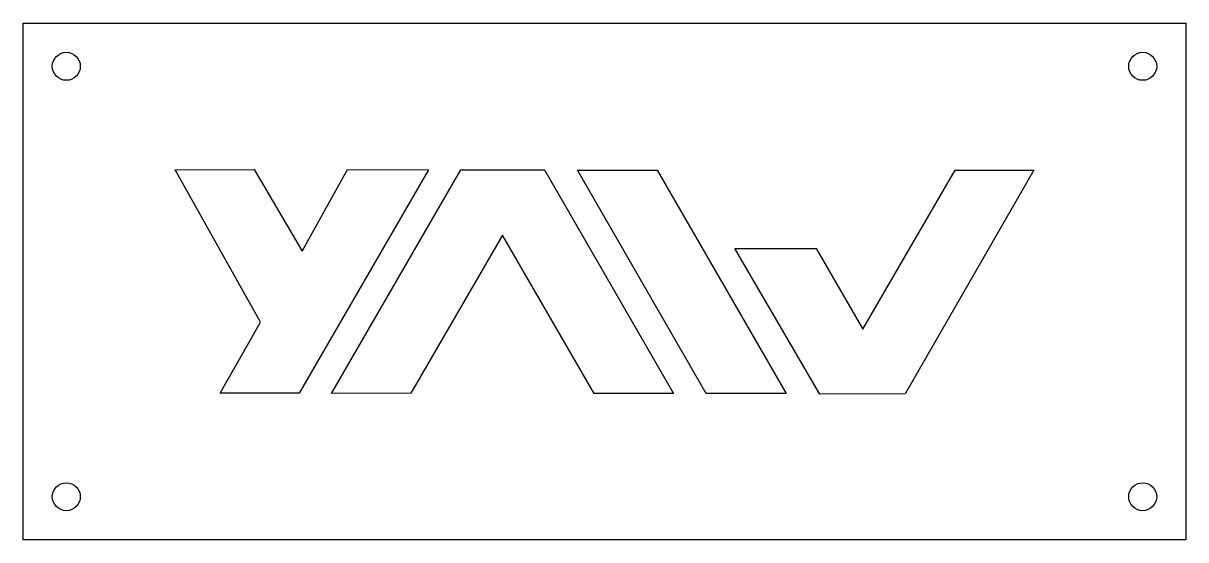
# Model space of a CAD drawing. Extents: x 8 to 278, y 32 to 152.
import ezdxf

# ---------------------------------------------------------------- set-up
doc = ezdxf.new("R2010")
doc.units = 0
doc.header["$LTSCALE"] = 16.335
doc.layers.get('0').update_dxf_attribs({"linetype": 'CONTINUOUS'})

msp = doc.modelspace()

# ---------------------------------------------------------------- linework, layer by layer
at = {"color": 7, "linetype": 'CONTINUOUS'}
for p, q in [((8.14, 31.84), (8.14, 151.84)), ((8.14, 151.84), (278.14, 151.84)), ((278.14, 151.84), (278.14, 31.84)), ((43.4, 117.81), (61.78, 117.84)), ((63.23, 82.37), (43.4, 117.81)), ((61.78, 117.84), (72.89, 98.86)), ((102.25, 117.82), (72.26, 65.87)), ((72.89, 98.86), (83.48, 117.84)), ((79.75, 65.85), (109.76, 117.81)), ((83.48, 117.84), (102.25, 117.82)), ((109.76, 117.81), (129.24, 117.81)), ((129.24, 117.81), (159.17, 65.84)), ((166.76, 65.84), (136.9, 117.73)), ((136.9, 117.73), (155.37, 117.71)), ((155.37, 117.71), (185.33, 65.84)), ((203.13, 80.74), (224.55, 117.71)), ((242.87, 117.69), (213.01, 65.71)), ((224.55, 117.71), (242.87, 117.69)), ((119.44, 102.61), (98.15, 65.87)), ((140.76, 65.84), (119.44, 102.61)), ((173.45, 99.54), (192.28, 99.49)), ((193.14, 65.7), (173.45, 99.54)), ((192.28, 99.49), (203.13, 80.74)), ((53.85, 65.87), (63.23, 82.37)), ((72.26, 65.87), (53.85, 65.87)), ((98.15, 65.87), (79.75, 65.85)), ((159.17, 65.84), (140.76, 65.84)), ((185.33, 65.84), (166.76, 65.84)), ((213.01, 65.71), (193.14, 65.7)), ((278.14, 31.84), (8.14, 31.84))]:
    msp.add_line(p, q, dxfattribs=at)
for centre in [(18.14, 141.84), (268.14, 141.84), (18.14, 41.84), (268.14, 41.84)]:
    msp.add_circle(centre, 3.25, dxfattribs=at)

doc.saveas('drawing.dxf')
